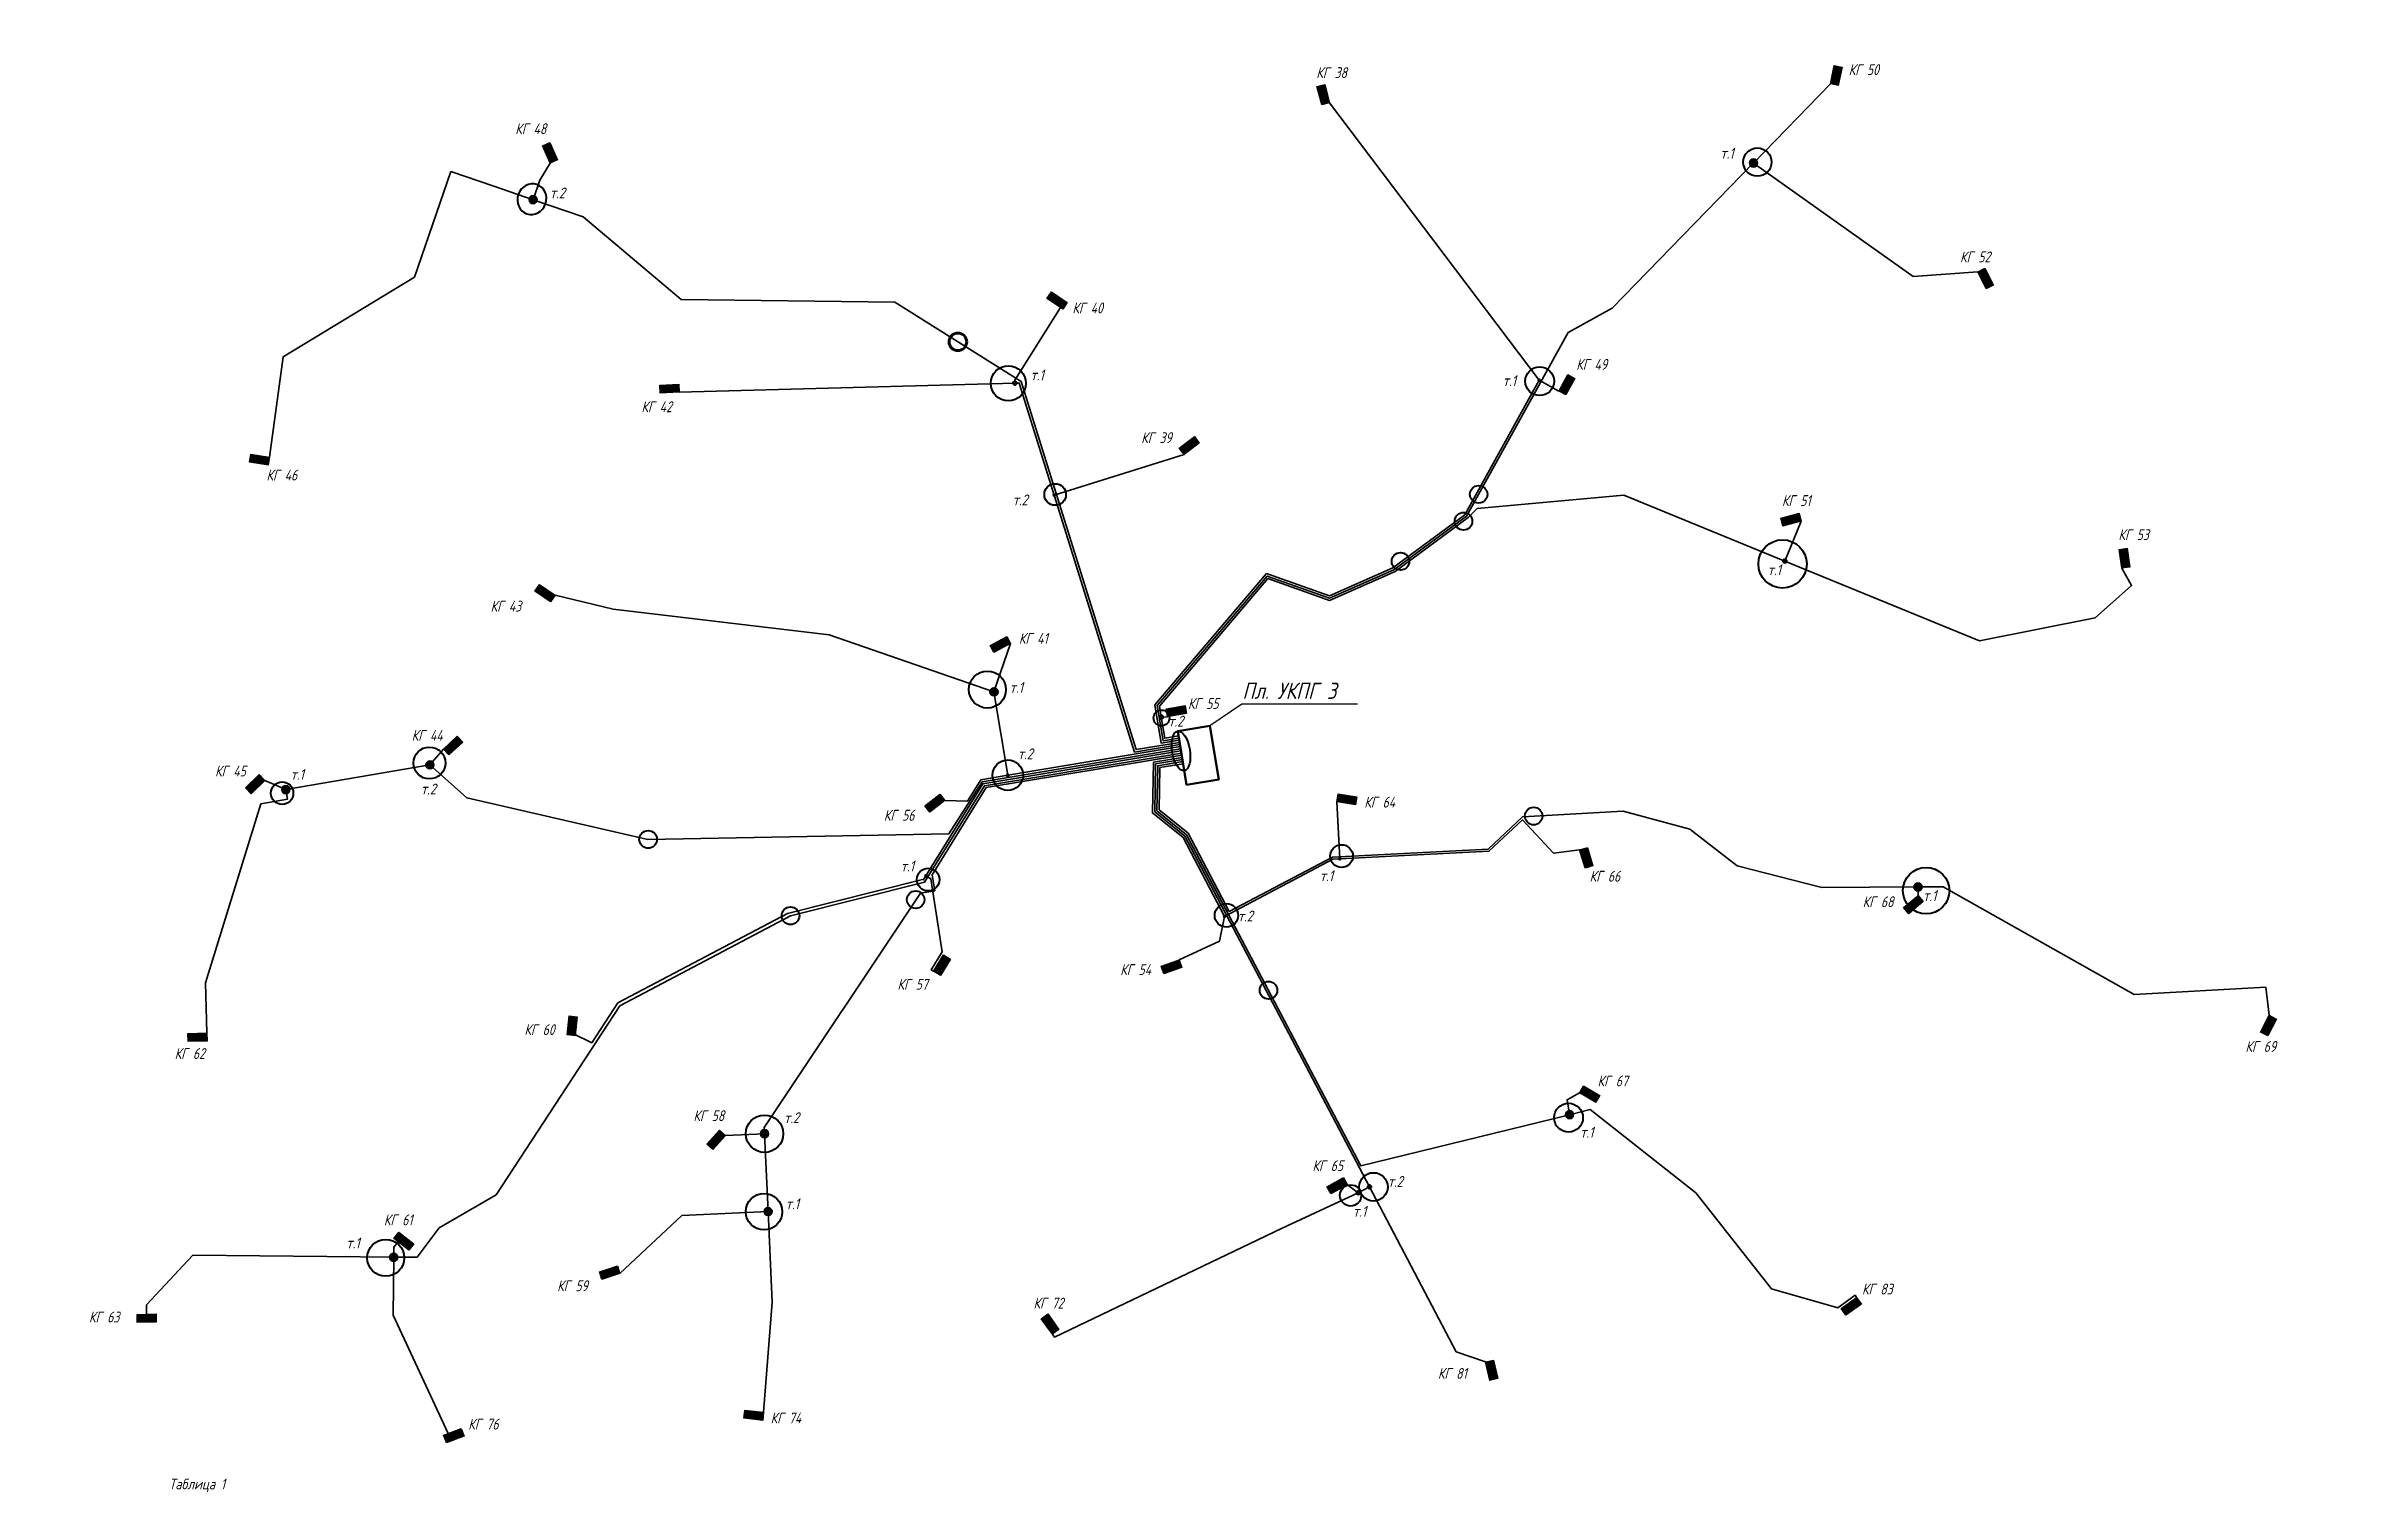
# Paper-space layout 'Лист3' of a CAD drawing. Extents: x -485 to 57, y -541 to -199.
# The model-space entities are those that its viewports show. They can reach past a viewport. Long polylines and large blocks are cut down to what shows.
import ezdxf

# ---------------------------------------------------------------- set-up
doc = ezdxf.new("R2010")
doc.units = 0
for name, color, linetype, lineweight in [('159', 80, 'Continuous', 25), ('219', 11, 'Continuous', 25), ('273', 140, 'Continuous', 25), ('325', 92, 'Continuous', 25), ('426', 6, 'Continuous', 25), ('530', 1, 'Continuous', 25), ('VPORTS', 7, 'Continuous', 25), ('ИИ_ОФОРМЛЕНИЕ_025', 7, 'Continuous', 25), ('ИИ_ПЛОЩАДКА_025', 7, 'Continuous', 25), ('ИИ_ТЕКСТ_025', 7, 'Continuous', 25), ('ОМГ', 6, 'Continuous', 18)]:
    doc.layers.add(name, color=color, linetype=linetype, lineweight=lineweight)
doc.layers.get('VPORTS').off()
doc.styles.add('VNIPISIMPLEXCUR', font='simplex.shx', dxfattribs={"width": 0.8, "oblique": 15})

msp = doc.modelspace()

# ---------------------------------------------------------------- hatches: boundary and pattern name
at = {"layer": 'ИИ_ОФОРМЛЕНИЕ_025'}
h = msp.add_hatch(color=256, dxfattribs=at)
edge = h.paths.add_edge_path()
edge.add_arc((1527052.434986743, 2204404.646754984), 75, 0, 360)
h = msp.add_hatch(color=256, dxfattribs=at)
edge = h.paths.add_edge_path()
edge.add_arc((1504571.873082906, 2203729.7680094), 75, 0, 360)
h = msp.add_hatch(color=256, dxfattribs=at)
edge = h.paths.add_edge_path()
edge.add_arc((1513446.616713248, 2200351.137213468), 37.5, 0, 360)
h = msp.add_hatch(color=256, dxfattribs=at)
edge = h.paths.add_edge_path()
edge.add_arc((1523105.052203681, 2200403.306415674), 18.75, 0, 360)
h = msp.add_hatch(color=256, dxfattribs=at)
edge = h.paths.add_edge_path()
edge.add_arc((1514172.462739132, 2198287.763141045), 18.75, 0, 360)
h = msp.add_hatch(color=256, dxfattribs=at)
edge = h.paths.add_edge_path()
edge.add_arc((1527629.410886694, 2197074.073394544), 37.5, 0, 360)
h = msp.add_hatch(color=256, dxfattribs=at)
edge = h.paths.add_edge_path()
edge.add_arc((1513061.816274092, 2194664.55258703), 75, 0, 360)
h = msp.add_hatch(color=256, dxfattribs=at)
edge = h.paths.add_edge_path()
edge.add_arc((1516144.369014015, 2194199.155885679), 37.5, 0, 360)
h = msp.add_hatch(color=256, dxfattribs=at)
edge = h.paths.add_edge_path()
edge.add_arc((1502670.908525273, 2193319.695581012), 75, 0, 360)
h = msp.add_hatch(color=256, dxfattribs=at)
edge = h.paths.add_edge_path()
edge.add_arc((1500017.04859861, 2192864.67143185), 75, 0, 360)
h = msp.add_hatch(color=256, dxfattribs=at)
edge = h.paths.add_edge_path()
edge.add_arc((1513316.185096932, 2193129.422227961), 22.5, 0, 360)
h = msp.add_hatch(color=256, dxfattribs=at)
edge = h.paths.add_edge_path()
edge.add_arc((1519432.799693848, 2191587.944887522), 18.75, 0, 360)
h = msp.add_hatch(color=256, dxfattribs=at)
edge = h.paths.add_edge_path()
edge.add_arc((1511807.449666863, 2191278.443657391), 18.75, 0, 360)
h = msp.add_hatch(color=256, dxfattribs=at)
edge = h.paths.add_edge_path()
edge.add_arc((1530083.125710744, 2191072.005541988), 75, 0, 360)
h = msp.add_hatch(color=256, dxfattribs=at)
edge = h.paths.add_edge_path()
edge.add_arc((1517309.290628321, 2190529.403678298), 18.75, 0, 360)
h = msp.add_hatch(color=256, dxfattribs=at)
edge = h.paths.add_edge_path()
edge.add_arc((1523664.913864594, 2186878.218910719), 75, 0, 360)
h = msp.add_hatch(color=256, dxfattribs=at)
edge = h.paths.add_edge_path()
edge.add_arc((1508835.291036822, 2186526.793095322), 75, 0, 360)
h = msp.add_hatch(color=256, dxfattribs=at)
edge = h.paths.add_edge_path()
edge.add_arc((1519771.83169072, 2185439.459192066), 37.5, 0, 360)
h = msp.add_hatch(color=256, dxfattribs=at)
edge = h.paths.add_edge_path()
edge.add_arc((1519978.61705257, 2185548.398770658), 37.5, 0, 360)
h = msp.add_hatch(color=256, dxfattribs=at)
edge = h.paths.add_edge_path()
edge.add_arc((1508901.081731401, 2185093.85894312), 75, 0, 360)
h = msp.add_hatch(color=256, dxfattribs=at)
edge = h.paths.add_edge_path()
edge.add_arc((1502003.882803604, 2184251.637153464), 75, 0, 360)
at = {"layer": 'ИИ_ПЛОЩАДКА_025'}
for points in [[(1528540.891534595, 2206203.550439881), (1528687.667712952, 2206172.619008187), (1528615.494372329, 2205830.141258684), (1528468.718193969, 2205861.072690381)], [(1519009.811922222, 2205812.631248794), (1519154.821652524, 2205851.000222159), (1519244.349257044, 2205512.64418478), (1519099.339526735, 2205474.275211416)], [(1504744.256711107, 2204723.533721478), (1504881.556331489, 2204783.939137156), (1505022.502301402, 2204463.573356264), (1504885.20268102, 2204403.167940588)], [(1531182.621717133, 2202400.065313729), (1531316.750913445, 2202467.217072427), (1531473.438350402, 2202154.248947691), (1531339.30915409, 2202087.097188995)], [(1514037.485645175, 2201909.572442858), (1514121.248912677, 2202034.006019585), (1514411.593925044, 2201838.558395406), (1514327.830657534, 2201714.124818679)], [(1523595.174694914, 2200132.544389213), (1523463.8775855, 2200205.077616487), (1523633.121782474, 2200511.43753846), (1523764.418891892, 2200438.904311184)], [(1506915.038063008, 2200164.318721686), (1506907.478211131, 2200314.128096025), (1507257.033417922, 2200331.767750408), (1507264.593269795, 2200181.958376068)], [(1516564.085088197, 2199035.335906372), (1516473.735299487, 2199155.072766526), (1516753.121306516, 2199365.888940186), (1516843.471095227, 2199246.152080029)], [(1499347.928322408, 2198892.968062949), (1499371.483766723, 2199041.106987756), (1499717.141257942, 2198986.14428435), (1499693.585813623, 2198838.005359542)], [(1527593.827267472, 2197718.573430697), (1527554.381154254, 2197863.293865163), (1527892.062168013, 2197955.334795996), (1527931.508281227, 2197810.614361527)], [(1533786.505452789, 2197286.97648547), (1533934.919892296, 2197308.728592172), (1533985.674807929, 2196962.42823332), (1533837.260368422, 2196940.676126622)], [(1504603.84429479, 2196519.117334467), (1504687.607562292, 2196643.550911194), (1504977.952574655, 2196448.103287015), (1504894.189307149, 2196323.669710288)], [(1513060.557106372, 2195387.72230006), (1512989.701486222, 2195519.932288687), (1513298.191459689, 2195685.262069037), (1513369.047079839, 2195553.052080407)], [(1516259.947511328, 2194207.329468055), (1516235.426764202, 2194355.311672931), (1516580.718575584, 2194412.526749556), (1516605.239322707, 2194264.544544677)], [(1503021.305333968, 2193502.359550972), (1502919.135120545, 2193612.183261933), (1503175.390446126, 2193850.580426583), (1503277.560659546, 2193740.756715618)], [(1499379.840646081, 2192789.153095968), (1499274.747497644, 2192896.183139186), (1499524.48426516, 2193141.400485539), (1499629.577413596, 2193034.370442317)], [(1511882.717992246, 2192448.502944292), (1511789.513946369, 2192566.031688997), (1512063.747684024, 2192783.507796041), (1512156.951729897, 2192665.979051332)], [(1519378.453817036, 2192638.453763616), (1519402.5775766, 2192786.501202716), (1519748.02160117, 2192730.212430397), (1519723.897841603, 2192582.164991294)], [(1523849.700781509, 2191755.332209276), (1523993.540648859, 2191797.877391845), (1524092.812741522, 2191462.251034682), (1523948.972874165, 2191419.705852117)], [(1529912.827999976, 2190577.232576426), (1529816.320624117, 2190692.064307254), (1530084.261329386, 2190917.248184253), (1530180.768705245, 2190802.416453422)], [(1512131.515251037, 2189820.370739947), (1512259.691358879, 2189742.454853385), (1512077.88762356, 2189443.377268421), (1511949.711515721, 2189521.293154984)], [(1516191.646175947, 2189470.521724923), (1516141.809378006, 2189612.000675903), (1516471.926930297, 2189728.286537771), (1516521.763728239, 2189586.807586788)], [(1505346.410909896, 2188333.166313903), (1505197.371222043, 2188350.112447544), (1505236.912200542, 2188697.8717192), (1505385.951888399, 2188680.925585555)], [(1536525.586714748, 2188328.359276288), (1536392.03008619, 2188396.642707425), (1536551.358092185, 2188708.274840728), (1536684.914720744, 2188639.991409588)], [(1498218.094059583, 2188224.172899676), (1498213.643281482, 2188374.106853716), (1498563.489174243, 2188384.492002617), (1498567.939952344, 2188234.558048574)], [(1524224.976382809, 2187230.49758052), (1524148.426845203, 2187101.500804235), (1523847.434367205, 2187280.116391989), (1523923.983904819, 2187409.113168274)], [(1507881.310340736, 2186235.00811944), (1507770.394729432, 2186335.991916008), (1508006.023588099, 2186594.795009046), (1508116.939199399, 2186493.811212474)], [(1519264.846205642, 2185419.554559953), (1519193.124591624, 2185551.296770663), (1519500.523083286, 2185718.647203369), (1519572.244697304, 2185586.904992661)], [(1502007.368465602, 2184598.514847227), (1502100.447176352, 2184716.142877915), (1502374.912581299, 2184498.959219479), (1502281.833870534, 2184381.33118879)], [(1505839.098867856, 2183842.631170021), (1505792.089487836, 2183985.074555933), (1506124.457388297, 2184094.763109313), (1506171.466768317, 2183952.319723399)], [(1497280.331282865, 2183049.649756667), (1497277.100696772, 2183199.614963677), (1497627.01951313, 2183207.152997884), (1497630.250099223, 2183057.187790873)], [(1514259.379552774, 2182922.64530006), (1514137.370701935, 2182835.38797764), (1513933.770282947, 2183120.075296263), (1514055.779133786, 2183207.332618686)], [(1528756.143673744, 2183184.440178647), (1528668.493751571, 2183306.167296178), (1528952.523692489, 2183510.68378125), (1529040.173614658, 2183388.956663712)], [(1522117.724480893, 2182325.849474023), (1522263.837637484, 2182359.775061299), (1522342.997341126, 2182018.844362591), (1522196.884184539, 2181984.918775319)], [(1508454.099550728, 2181286.989945612), (1508471.130079541, 2181436.020013344), (1508818.866904251, 2181396.282112782), (1508801.836375438, 2181247.252045047)], [(1502974.491232734, 2180834.434041381), (1502921.956057586, 2180974.933348753), (1503249.78777479, 2181097.515424098), (1503302.322949938, 2180957.016116723)]]:
    msp.add_hatch(color=256, dxfattribs=at).paths.add_polyline_path(points)

# ---------------------------------------------------------------- linework, layer by layer
at = {"layer": '159', "lineweight": 35}
for points in [[(1504885.20268102, 2204403.167940588), (1504695.336677, 2204089.493754298), (1504571.873082906, 2203729.768009401)], [(1523463.8775855, 2200205.077616487), (1523105.052203681, 2200403.306415674)], [(1504977.952574655, 2196448.103287015), (1506047.15273352, 2196190.51794193), (1510023.124578711, 2195715.290043776), (1513061.816274092, 2194664.55258703)], [(1513369.047079839, 2195553.052080407), (1513061.816274092, 2194664.55258703)], [(1502919.135120545, 2193612.183261933), (1502670.908525273, 2193319.695581012)], [(1499629.577413596, 2193034.370442317), (1500017.04859861, 2192864.67143185)], [(1519572.244697304, 2185586.904992661), (1519770.567913093, 2185438.793403149)], [(1502084.050368253, 2184537.836685773), (1502005.764579471, 2184438.90318003), (1502003.882803604, 2184251.637153464)]]:
    msp.add_lwpolyline(points, dxfattribs=at)
at = {"layer": '219', "lineweight": 35}
for points in [[(1519244.349257044, 2205512.64418478), (1523105.052203681, 2200403.306415674)], [(1528468.718193969, 2205861.072690381), (1527052.434986743, 2204404.646754986)], [(1499717.141257942, 2198986.14428435), (1499965.21921517, 2200835.961317192), (1502389.514974561, 2202304.229361528), (1503057.205971405, 2204249.625840249)], [(1503057.205971405, 2204249.625840249), (1503849.23412171, 2203977.789188445), (1504571.873082906, 2203729.7680094)], [(1507264.593269795, 2200181.958376068), (1513446.616713248, 2200351.137213468)], [(1527931.508281227, 2197810.614361527), (1527629.410886694, 2197074.073394544)], [(1533837.260368422, 2196940.676126622), (1534018.061515179, 2196622.439057862), (1533346.107146665, 2196026.384635594), (1531214.488453984, 2195603.628923943), (1527629.410886694, 2197074.073394544)], [(1516259.947511328, 2194207.329468055), (1516144.369014015, 2194199.155885679)], [(1500017.04859861, 2192864.67143185), (1500047.467068501, 2192687.260280314), (1499554.626723949, 2192602.759114221), (1498536.213039707, 2189303.346775837), (1498563.489174243, 2188384.492002617)], [(1519378.453817036, 2192638.453763616), (1519432.799693848, 2191587.944887522)], [(1530084.261329386, 2190917.248184253), (1530083.125710741, 2191072.005541987)], [(1516471.926930297, 2189728.286537771), (1517217.051171824, 2190075.429532862), (1517309.290628321, 2190529.403678298)], [(1523662.742325815, 2186886.869520333), (1523619.914936063, 2187154.38446885), (1523847.434367205, 2187280.116391989)], [(1528952.523692489, 2183510.68378125), (1528923.307051763, 2183551.259487096), (1528607.288596686, 2183323.709590625), (1527386.742730752, 2183673.535924817), (1525991.812393788, 2185437.783390988), (1524045.273405234, 2186975.158062467), (1523664.91386459, 2186878.218910718)], [(1508116.939199399, 2186493.811212474), (1508835.291036822, 2186526.793095322)], [(1522117.724480893, 2182325.849474023), (1521577.994984806, 2182512.514579346), (1519978.61705257, 2185548.398770659)], [(1497452.060104951, 2183203.38398078), (1497448.348759811, 2183375.666231492), (1498306.650989641, 2184288.789442763), (1502003.882803604, 2184251.637153464)]]:
    msp.add_lwpolyline(points, dxfattribs=at)
at = {"layer": '273', "lineweight": 35}
for points in [[(1527051.617564104, 2204405.227384799), (1524451.753963936, 2201731.67399064), (1523638.23838133, 2201285.73701356), (1521768.31629343, 2197900.883198604), (1520429.269258868, 2196915.468053083), (1519242.596782684, 2196392.263683346), (1518095.024308629, 2196797.473386945), (1516068.547841134, 2194412.044355688), (1516175.693882603, 2193765.420197839), (1516467.698647664, 2193813.804954165)], [(1527052.434986743, 2204404.646754986), (1527051.617564104, 2204405.227384797)], [(1531182.621717133, 2202400.065313729), (1529995.379572827, 2202314.22096979), (1527052.434986743, 2204404.646754986)], [(1514286.332830448, 2201742.059349556), (1513445.151107129, 2200404.692442566), (1513446.616713248, 2200351.137213468)], [(1516564.085088197, 2199035.335906372), (1514172.462739132, 2198287.763141045)], [(1513061.816274092, 2194664.55258703), (1513316.185096932, 2193129.422227961)], [(1500017.04859861, 2192864.67143185), (1502670.908525273, 2193319.695581012)], [(1512156.951729897, 2192665.979051332), (1512575.794801679, 2192650.397995033), (1512822.207674392, 2193047.570901955), (1513316.185096932, 2193129.422227961)], [(1523849.700781509, 2191755.332209276), (1523368.081014752, 2191696.317354671), (1522796.462336588, 2192307.158556451), (1522179.757594932, 2191730.053002071), (1519432.799693848, 2191587.944887522)], [(1505290.852406882, 2188378.681890741), (1505652.616670557, 2188202.59956758), (1506133.261104748, 2188936.064151395), (1509258.572876975, 2190584.469971343), (1511742.832500462, 2191210.391426923), (1511742.832500462, 2191210.391426923)], [(1511949.711515721, 2189521.293154984), (1511906.986146443, 2189547.26511717), (1512107.124208495, 2189876.503722497), (1511896.26893951, 2191223.47911512), (1511807.449666863, 2191278.44365739)], [(1514137.370701935, 2182835.38797764), (1514175.102790002, 2182782.628523454), (1518358.796731982, 2184781.726764102), (1519770.567913093, 2185438.793403149)], [(1519770.567913093, 2185438.793403149), (1519978.61705257, 2185548.398770657)], [(1506171.466768317, 2183952.319723399), (1507311.487072341, 2185020.875452178), (1508901.081731401, 2185093.85894312)], [(1508818.866904251, 2181396.282112782), (1508977.747782186, 2183424.05741287), (1508901.081731401, 2185093.85894312)], [(1503006.508864757, 2181006.549138304), (1501993.173558738, 2183185.900383024), (1502003.882803604, 2184251.637153464)]]:
    msp.add_lwpolyline(points, dxfattribs=at)
at = {"layer": '325', "lineweight": 35}
for points in [[(1527051.617564104, 2204405.227384799), (1524451.753963936, 2201731.67399064), (1523638.23838133, 2201285.73701356), (1521768.31629343, 2197900.883198604), (1520429.269258868, 2196915.468053083), (1519242.596782684, 2196392.263683346), (1518095.024308629, 2196797.473386945), (1516068.547841134, 2194412.044355688), (1516175.693882603, 2193765.420197839), (1516467.698647664, 2193813.804954165)], [(1504571.873082906, 2203729.7680094), (1505496.718443502, 2203412.346379671), (1507298.490960963, 2201891.95605815), (1511233.426824775, 2201843.085080565), (1513560.58675164, 2200379.339875353), (1515679.035517633, 2193602.033840293), (1516480.776215779, 2193734.881084441)], [(1513446.616713248, 2200351.137213468), (1513526.807779379, 2200353.331742728), (1514172.462739132, 2198287.763141045)], [(1523105.052203681, 2200403.306415674), (1521737.54447877, 2197927.901814808), (1520409.10530309, 2196950.293075285), (1519240.965890564, 2196435.259940731), (1518082.371556051, 2196844.361481152), (1516026.05365272, 2194423.805159492), (1516142.770813641, 2193719.419492481), (1516474.237431722, 2193774.343019303)], [(1514172.462739132, 2198287.763141045), (1515651.240230804, 2193556.882800825), (1516487.314999836, 2193695.419149579)], [(1527629.410886694, 2197074.073394544), (1524664.659470271, 2198290.086784816), (1521964.617733981, 2198043.782137775), (1521799.088108081, 2197873.864582396), (1520449.433214638, 2196880.643030878), (1519244.227674808, 2196349.267425959), (1518107.677061211, 2196750.585292738), (1516111.042029549, 2194400.283551884), (1516144.369014015, 2194199.155885679)], [(1516144.369014015, 2194199.155885679), (1516208.616951565, 2193811.420903197), (1516461.159863607, 2193853.266889027)], [(1502670.908525273, 2193319.695581012), (1503349.647699188, 2192712.093079618), (1506687.121292844, 2191943.868397905), (1512232.714757645, 2192049.340832741), (1512846.637007571, 2193011.073404539), (1516500.392567951, 2193616.495279854)], [(1511758.409077582, 2191198.751674851), (1512855.513748035, 2192971.954234472), (1516505.909527045, 2193576.85483872)], [(1513316.185096932, 2193129.422227961), (1516493.853783894, 2193655.957214716)], [(1519432.799693848, 2191587.944887522), (1519306.139411785, 2191581.392383071), (1517309.290628321, 2190529.403678298)], [(1536551.358092185, 2188708.274840728), (1536491.812558386, 2189224.187616823), (1534066.076233346, 2189088.440331169), (1530547.282432549, 2191075.411551471), (1530083.125710741, 2191072.005541987)], [(1508901.081731401, 2185093.85894312), (1508835.291036822, 2186526.793095322)]]:
    msp.add_lwpolyline(points, dxfattribs=at)
at = {"layer": '426', "lineweight": 35}
for points in [[(1508835.291036822, 2186526.793095322), (1508830.093064331, 2186640.005949408), (1511705.381907769, 2190959.740161796), (1511971.520073663, 2191001.401379115), (1511925.079575129, 2191298.070317235), (1512919.925007109, 2192901.580912289), (1516520.008920123, 2193498.109475268)], [(1517309.290628321, 2190529.403678298), (1516544.027994934, 2191981.99889303), (1515981.778555446, 2192436.881159059), (1516000.410267981, 2193371.467347852), (1516526.547704181, 2193458.647540405)], [(1519978.61705257, 2185548.398770657), (1518429.343832098, 2188489.175921113), (1516575.582719792, 2192007.921517092), (1516022.160911779, 2192455.661876474), (1516039.739829898, 2193337.43879623), (1516533.086488238, 2193419.185605543)], [(1523664.913864594, 2186878.218910719), (1519820.788381167, 2185933.802444955), (1518468.015658639, 2188501.589107503), (1516607.137444649, 2192033.844141151), (1516062.543268112, 2192474.442593886), (1516079.069391816, 2193303.410244608), (1516539.625272295, 2193379.723670681)], [(1522798.337703309, 2192363.696000256), (1522163.096881861, 2191769.244585076), (1519295.282753635, 2191620.884226703), (1517396.814599078, 2190620.724839821), (1516638.69216951, 2192059.766765207), (1516102.925624444, 2192493.223311297), (1516118.398953734, 2193269.381692986), (1516546.164056353, 2193340.261735819)], [(1530083.125710741, 2191072.005541987), (1528312.226340067, 2191059.010577637), (1526754.222795863, 2191459.509779173), (1525877.72266119, 2192133.959155789), (1524650.912847238, 2192469.257993276), (1522798.337703309, 2192363.696000256)]]:
    msp.add_lwpolyline(points, dxfattribs=at)
at = {"layer": '530', "lineweight": 35}
msp.add_lwpolyline([(1502003.882803604, 2184251.637153464), (1502435.712249894, 2184252.772212433), (1502844.520440359, 2184792.364511217), (1503890.318158877, 2185399.924917814), (1506171.996045817, 2188881.770961768), (1509310.682574727, 2190537.231126489), (1511783.90253177, 2191160.3710837), (1512886.152209687, 2192936.997864228), (1516513.951688936, 2193538.39069751)], dxfattribs=at)
at = {"layer": 'ИИ_ОФОРМЛЕНИЕ_025', "lineweight": 35}
for centre, radius in [((1527052.434986743, 2204404.646754984), 75), ((1504571.873082906, 2203729.7680094), 75), ((1513446.616713248, 2200351.137213468), 37.5), ((1523105.052203681, 2200403.306415674), 18.75), ((1514172.462739132, 2198287.763141045), 18.75), ((1527629.410886694, 2197074.073394544), 37.5), ((1513061.816274092, 2194664.55258703), 75), ((1516144.369014015, 2194199.155885679), 37.5), ((1502670.908525273, 2193319.695581012), 75), ((1500017.04859861, 2192864.67143185), 75), ((1513316.185096932, 2193129.422227961), 22.5), ((1519432.799693848, 2191587.944887522), 18.75), ((1511807.449666863, 2191278.443657391), 18.75), ((1530083.125710744, 2191072.005541988), 75), ((1517309.290628321, 2190529.403678298), 18.75), ((1523664.913864594, 2186878.218910719), 75), ((1508835.291036822, 2186526.793095322), 75), ((1519771.83169072, 2185439.459192066), 37.5), ((1519978.61705257, 2185548.398770658), 37.5), ((1508901.081731401, 2185093.85894312), 75), ((1502003.882803604, 2184251.637153464), 75)]:
    msp.add_circle(centre, radius, dxfattribs=at)
at = {"layer": 'ИИ_ПЛОЩАДКА_025', "lineweight": 30, "flags": 128}
for points in [[(1528540.891534595, 2206203.550439881), (1528687.667712952, 2206172.619008187), (1528615.494372329, 2205830.141258684), (1528468.718193969, 2205861.072690381)], [(1519009.811922222, 2205812.631248794), (1519154.821652524, 2205851.000222159), (1519244.349257044, 2205512.64418478), (1519099.339526735, 2205474.275211416)], [(1504744.256711107, 2204723.533721478), (1504881.556331489, 2204783.939137156), (1505022.502301402, 2204463.573356264), (1504885.20268102, 2204403.167940588)], [(1531182.621717133, 2202400.065313729), (1531316.750913445, 2202467.217072427), (1531473.438350402, 2202154.248947691), (1531339.30915409, 2202087.097188995)], [(1514037.485645175, 2201909.572442858), (1514121.248912677, 2202034.006019585), (1514411.593925044, 2201838.558395406), (1514327.830657534, 2201714.124818679)], [(1523595.174694914, 2200132.544389213), (1523463.8775855, 2200205.077616487), (1523633.121782474, 2200511.43753846), (1523764.418891892, 2200438.904311184)], [(1506915.038063008, 2200164.318721686), (1506907.478211131, 2200314.128096025), (1507257.033417922, 2200331.767750408), (1507264.593269795, 2200181.958376068)], [(1516564.085088197, 2199035.335906372), (1516473.735299487, 2199155.072766526), (1516753.121306516, 2199365.888940186), (1516843.471095227, 2199246.152080029)], [(1499347.928322408, 2198892.968062949), (1499371.483766723, 2199041.106987756), (1499717.141257942, 2198986.14428435), (1499693.585813623, 2198838.005359542)], [(1527593.827267472, 2197718.573430697), (1527554.381154254, 2197863.293865163), (1527892.062168013, 2197955.334795996), (1527931.508281227, 2197810.614361527)], [(1533786.505452789, 2197286.97648547), (1533934.919892296, 2197308.728592172), (1533985.674807929, 2196962.42823332), (1533837.260368422, 2196940.676126622)], [(1504603.84429479, 2196519.117334467), (1504687.607562292, 2196643.550911194), (1504977.952574655, 2196448.103287015), (1504894.189307149, 2196323.669710288)], [(1513060.557106372, 2195387.72230006), (1512989.701486222, 2195519.932288687), (1513298.191459689, 2195685.262069037), (1513369.047079839, 2195553.052080407)], [(1516259.947511328, 2194207.329468055), (1516235.426764202, 2194355.311672931), (1516580.718575584, 2194412.526749556), (1516605.239322707, 2194264.544544677)], [(1503021.305333968, 2193502.359550972), (1502919.135120545, 2193612.183261933), (1503175.390446126, 2193850.580426583), (1503277.560659546, 2193740.756715618)], [(1499379.840646081, 2192789.153095968), (1499274.747497644, 2192896.183139186), (1499524.48426516, 2193141.400485539), (1499629.577413596, 2193034.370442317)], [(1511882.717992246, 2192448.502944292), (1511789.513946369, 2192566.031688997), (1512063.747684024, 2192783.507796041), (1512156.951729897, 2192665.979051332)], [(1519378.453817036, 2192638.453763616), (1519402.5775766, 2192786.501202716), (1519748.02160117, 2192730.212430397), (1519723.897841603, 2192582.164991294)], [(1523849.700781509, 2191755.332209276), (1523993.540648859, 2191797.877391845), (1524092.812741522, 2191462.251034682), (1523948.972874165, 2191419.705852117)], [(1529912.827999976, 2190577.232576426), (1529816.320624117, 2190692.064307254), (1530084.261329386, 2190917.248184253), (1530180.768705245, 2190802.416453422)], [(1512131.515251037, 2189820.370739947), (1512259.691358879, 2189742.454853385), (1512077.88762356, 2189443.377268421), (1511949.711515721, 2189521.293154984)], [(1516191.646175947, 2189470.521724923), (1516141.809378006, 2189612.000675903), (1516471.926930297, 2189728.286537771), (1516521.763728239, 2189586.807586788)], [(1505346.410909896, 2188333.166313903), (1505197.371222043, 2188350.112447544), (1505236.912200542, 2188697.8717192), (1505385.951888399, 2188680.925585555)], [(1536525.586714748, 2188328.359276288), (1536392.03008619, 2188396.642707425), (1536551.358092185, 2188708.274840728), (1536684.914720744, 2188639.991409588)], [(1498218.094059583, 2188224.172899676), (1498213.643281482, 2188374.106853716), (1498563.489174243, 2188384.492002617), (1498567.939952344, 2188234.558048574)], [(1524224.976382809, 2187230.49758052), (1524148.426845203, 2187101.500804235), (1523847.434367205, 2187280.116391989), (1523923.983904819, 2187409.113168274)], [(1507881.310340736, 2186235.00811944), (1507770.394729432, 2186335.991916008), (1508006.023588099, 2186594.795009046), (1508116.939199399, 2186493.811212474)], [(1519264.846205642, 2185419.554559953), (1519193.124591624, 2185551.296770663), (1519500.523083286, 2185718.647203369), (1519572.244697304, 2185586.904992661)], [(1502007.368465602, 2184598.514847227), (1502100.447176352, 2184716.142877915), (1502374.912581299, 2184498.959219479), (1502281.833870534, 2184381.33118879)], [(1505839.098867856, 2183842.631170021), (1505792.089487836, 2183985.074555933), (1506124.457388297, 2184094.763109313), (1506171.466768317, 2183952.319723399)], [(1497280.331282865, 2183049.649756667), (1497277.100696772, 2183199.614963677), (1497627.01951313, 2183207.152997884), (1497630.250099223, 2183057.187790873)], [(1514259.379552774, 2182922.64530006), (1514137.370701935, 2182835.38797764), (1513933.770282947, 2183120.075296263), (1514055.779133786, 2183207.332618686)], [(1528756.143673744, 2183184.440178647), (1528668.493751571, 2183306.167296178), (1528952.523692489, 2183510.68378125), (1529040.173614658, 2183388.956663712)], [(1522117.724480893, 2182325.849474023), (1522263.837637484, 2182359.775061299), (1522342.997341126, 2182018.844362591), (1522196.884184539, 2181984.918775319)], [(1508454.099550728, 2181286.989945612), (1508471.130079541, 2181436.020013344), (1508818.866904251, 2181396.282112782), (1508801.836375438, 2181247.252045047)], [(1502974.491232734, 2180834.434041381), (1502921.956057586, 2180974.933348753), (1503249.78777479, 2181097.515424098), (1503302.322949938, 2180957.016116723)]]:
    msp.add_lwpolyline(points, close=True, dxfattribs=at)
at = {"layer": 'ИИ_ПЛОЩАДКА_025', "lineweight": 50, "flags": 128}
msp.add_lwpolyline([(1516609.912674185, 2192955.535189972), (1517201.841697112, 2193053.616950831), (1517038.372095682, 2194040.165322381), (1516446.443072751, 2193942.08356152)], close=True, dxfattribs=at)
at = {"layer": 'ИИ_ТЕКСТ_025'}
msp.add_lwpolyline([(1519759.775569105, 2194436.041549317), (1517629.105091371, 2194436.041549317), (1517038.372095682, 2194040.165322381)], dxfattribs=at)
at = {"layer": 'ОМГ', "color": 7, "lineweight": 40}
for centre, radius in [((1527124.993347783, 2204421.681547714), 260.9876093273051), ((1513326.732340428, 2200347.85642698), 324.0635931887224), ((1523113.201431019, 2200386.419953799), 264.9144294213486), ((1514188.564568235, 2198299.87248333), 198.8502383187412), ((1521990.01592831, 2198302.19449374), 162.1038116249015), ((1521711.189811991, 2197807.438585976), 162.1038116249015), ((1520549.884028528, 2197068.283716829), 162.1038116249015), ((1527587.657814977, 2197021.150751152), 444.9574360164174), ((1512940.22525525, 2194706.597075457), 340.3314477071016), ((1516146.888502004, 2194183.950827407), 146.3293716764713), ((1502662.03757618, 2193354.799628722), 294.3209449470555), ((1513316.185096929, 2193129.422227934), 281.4474863941457), ((1499948.103728419, 2192798.76400667), 206.5664961127736), ((1523003.903986876, 2192377.479212665), 162.1038116249015), ((1506690.904850207, 2191948.048748129), 162.1038116249015), ((1519465.221978121, 2191640.599361796), 208.825698510447), ((1511849.66686152, 2191207.173130826), 209.0366072261465), ((1530233.632188412, 2191003.905823755), 427.4493937604992), ((1511619.725947459, 2190837.969202753), 162.1038116249015), ((1517344.679935698, 2190548.047629652), 216.5169212533032), ((1509314.46613209, 2190541.411476712), 162.1038116249015), ((1518119.246026515, 2189169.737518144), 162.1038116249015), ((1523646.447132417, 2186822.852316014), 265.1655760683997), ((1508835.291036819, 2186526.793095296), 344.3718391370194), ((1520053.005815715, 2185548.398770631), 261.3020894118251), ((1508826.160657705, 2185090.419071506), 335.8822698482958), ((1519630.002819081, 2185390.861676606), 195.8935266773069), ((1501856.871562105, 2184241.842250631), 340.1903318592585)]:
    msp.add_circle(centre, radius, dxfattribs=at)
at = {"layer": 'ОМГ', "color": 7, "lineweight": 60}
msp.add_circle((1512397.006788207, 2201111.212477959), 162.1038116249015, dxfattribs=at)
at = {"layer": 'ОМГ', "color": 7, "lineweight": 40, "extrusion": (0, 0, -1)}
msp.add_ellipse((1504549.42665699, 2203737.471979571), major_axis=(-92.40797397677228, -269.2415324294112), ratio=0.9342179324797444, start_param=-1.570796326794897, end_param=4.71238898038469, dxfattribs=at)
at = {"layer": 'ОМГ', "color": 7, "lineweight": 40}
msp.add_ellipse((1516506.931352009, 2193577.033344992), major_axis=(-60.48827925743534, 365.0502165281214), ratio=0.4395905334916491, dxfattribs=at)

# ---------------------------------------------------------------- texts
at = {"layer": 'ИИ_ТЕКСТ_025', "lineweight": 35, "style": 'VNIPISIMPLEXCUR', "oblique": 15}
for s, height, width, p in [('КГ 38', 200, 0.75, (1518999.757161934, 2205969.654957745, -3.297220000000002)), ('КГ 50', 200, 0.75, (1528805.987982961, 2206024.507595178, -3.297220000000002)), ('КГ 48', 200, 0.75, (1504243.197306424, 2204935.41453503, -3.297220000000002)), ('т.1', 200, 0.8, (1526439.942359868, 2204485.282605477, -3.297220000000002)), ('т.2', 200, 0.8, (1504880.11518479, 2203754.259350643, -3.297220000000002)), ('КГ 52', 200, 0.75, (1530857.644854903, 2202576.436162816, -3.297220000000002)), ('КГ 40', 200, 0.75, (1514506.122550555, 2201634.711041497, -3.297220000000002)), ('т.1', 200, 0.8, (1513732.025150826, 2200400.478220008, -3.297220000000002)), ('т.1', 200, 0.8, (1522431.02000785, 2200296.194843064, -3.297220000000002)), ('КГ 49', 200, 0.75, (1523787.235753123, 2200595.933357579, -3.297220000000002)), ('КГ 42', 200, 0.75, (1506567.127531219, 2199816.197021315, -3.297220000000002)), ('КГ 39', 200, 0.75, (1515773.96328368, 2199245.736142821, -3.297220000000002)), ('КГ 46', 200, 0.75, (1499659.877842005, 2198557.464789838, -3.297220000000002)), ('т.2', 200, 0.8, (1513405.014903388, 2198101.083124807, -3.297220000000002)), ('КГ 51', 200, 0.75, (1527577.464523032, 2198088.171826578, -3.297220000000002)), ('КГ 53', 200, 0.75, (1533774.594051331, 2197459.059243881, -3.297220000000002)), ('т.1', 200, 0.8, (1527310.525959209, 2196813.739997008, -3.297220000000002)), ('КГ 43', 200, 0.75, (1503788.663084755, 2196143.463620638, -3.297220000000002)), ('КГ 41', 200, 0.75, (1513520.836593792, 2195549.570763173, -3.297220000000002)), ('т.1', 200, 0.8, (1513347.509470223, 2194645.722664768, -3.297220000000002)), ('КГ 55', 200, 0.75, (1516634.776084157, 2194350.226768481, -3.297220000000002)), ('Пл. УКПГ 3', 300, 0.8, (1517637.871510194, 2194534.688284424, -3.297220000000002)), ('т.2', 200, 0.8, (1516269.733234757, 2194026.317740113, -3.297220000000002)), ('КГ 44', 200, 0.75, (1502335.103816163, 2193763.343595581, -3.297220000000002)), ('КГ 45', 200, 0.75, (1498713.130063519, 2193106.316775996, -3.297220000000002)), ('т.1', 200, 0.8, (1500101.893426833, 2193045.648006656, -3.297220000000002)), ('т.2', 200, 0.8, (1513498.827630563, 2193423.924179721, -3.297220000000002)), ('т.2', 200, 0.8, (1502502.981691149, 2192776.335362424, -3.297220000000002)), ('КГ 56', 200, 0.75, (1511033.531998623, 2192292.488875075, -3.297220000000002)), ('КГ 64', 200, 0.75, (1519883.484107718, 2192533.815799295, -3.297220000000002)), ('т.1', 200, 0.8, (1511340.816514697, 2191356.780859713, -3.297220000000002)), ('т.1', 200, 0.8, (1519061.038618298, 2191178.25949619, -3.297220000000002)), ('КГ 66', 200, 0.75, (1524034.197953198, 2191169.271440209, -3.297220000000002)), ('КГ 68', 200, 0.75, (1529064.16784678, 2190699.01280974, -3.297220000000002)), ('т.1', 200, 0.8, (1530174.775809017, 2190812.68148971, -3.297220000000002)), ('т.2', 200, 0.8, (1517551.023026004, 2190435.952846779, -3.297220000000002)), ('КГ 54', 200, 0.75, (1515387.374647833, 2189449.901791916, -3.297220000000002)), ('КГ 57', 200, 0.75, (1511283.968692232, 2189179.040916822, -3.297220000000002)), ('КГ 60', 200, 0.75, (1504411.301757269, 2188344.01858312, -3.297220000000002)), ('КГ 69', 200, 0.75, (1536114.880447932, 2188033.753931629, -3.297220000000002)), ('КГ 62', 200, 0.75, (1497968.893791322, 2187904.106499142, -3.297220000000002)), ('КГ 67', 200, 0.75, (1524179.668154469, 2187399.015027978, -3.297220000000002)), ('КГ 58', 200, 0.75, (1507524.824600197, 2186759.0686445, -3.297220000000002)), ('т.2', 200, 0.8, (1509192.613378686, 2186722.120859809, -3.297220000000002)), ('т.1', 200, 0.8, (1523857.037866364, 2186455.176215843, -3.297220000000002)), ('КГ 65', 200, 0.75, (1518927.765503143, 2185837.715668941, -3.297220000000002)), ('т.2', 200, 0.8, (1520314.307905126, 2185548.398770631)), ('т.1', 200, 0.8, (1509222.078823294, 2185136.496386037, -3.297220000000002)), ('КГ 61', 200, 0.75, (1501823.527412128, 2184840.612729255, -3.297220000000002)), ('т.1', 200, 0.8, (1519672.617042049, 2184999.353466056, -3.297220000000002)), ('т.1', 200, 0.8, (1501129.630635822, 2184414.880339173, -3.297220000000002)), ('КГ 59', 200, 0.75, (1505014.885649696, 2183626.693281781, -3.297220000000002)), ('КГ 83', 200, 0.75, (1529051.403136007, 2183566.015894298, -3.297220000000002)), ('КГ 63', 200, 0.75, (1496390.663966574, 2183052.046909242, -3.297220000000002)), ('КГ 72', 200, 0.75, (1513789.590718698, 2183307.31989041, -3.297220000000002)), ('КГ 81', 200, 0.75, (1521239.173596061, 2182013.649050066, -3.297220000000002)), ('КГ 76', 200, 0.75, (1503376.920893803, 2181078.529251684, -3.297220000000002)), ('КГ 74', 200, 0.75, (1508946.761773121, 2181191.903998969, -3.297220000000002))]:
    msp.add_text(s, height=height, dxfattribs=dict(at, width=width)).set_placement(p)

psp = doc.layouts.new('Лист3')

# ---------------------------------------------------------------- texts
at = {"layer": 'ИИ_ОФОРМЛЕНИЕ_025', "style": 'VNIPISIMPLEXCUR', "oblique": 15, "width": 0.8}
psp.add_text('Таблица 1', height=2.5, dxfattribs=at).set_placement((-455.7231648758516, -540.3622857856295))

# ---------------------------------------------------------------- viewports
at = {"layer": 'VPORTS', "lineweight": 50}
psp.add_viewport(center=(-213.730679559374, -367.831670898838), size=(542.2852673674079, 337.7284163873774), view_center_point=(1516709.514251619, 2193413.600435382), view_height=26298.14218229964, dxfattribs=at)

doc.saveas('drawing.dxf')
